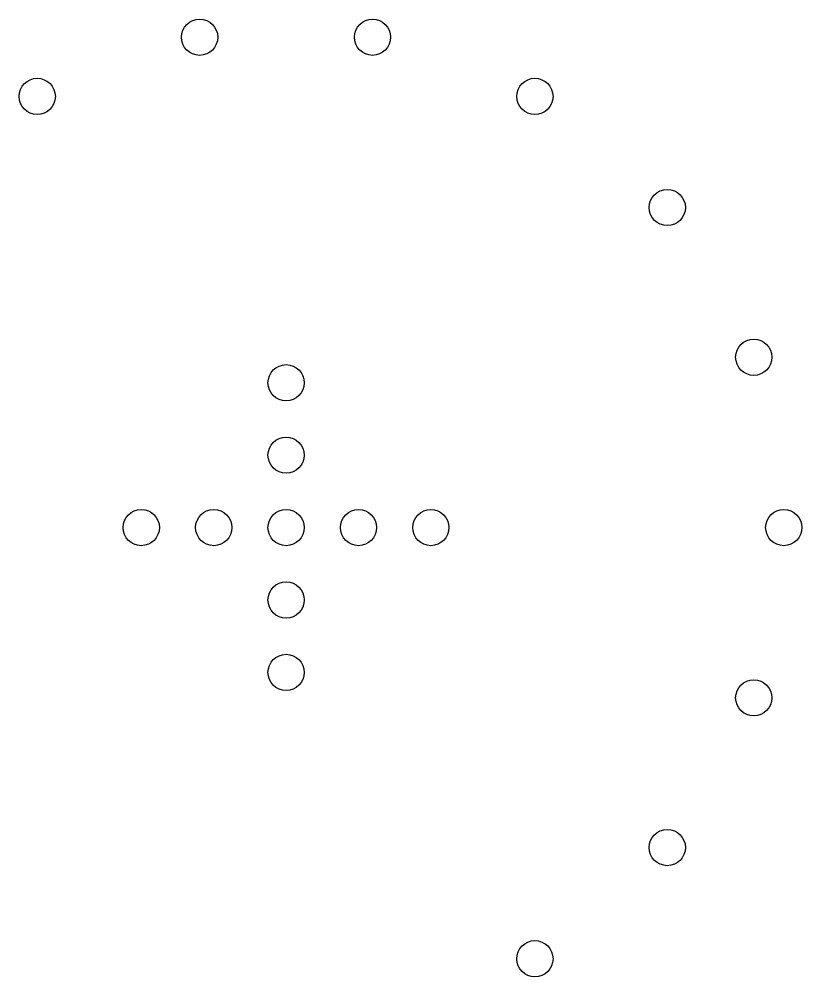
# Model space of a CAD drawing. Header units: millimetres. Extents: x -47.5 to 47.5, y -38.1 to 38.1.
# Drawn here: x 30.77 to 35.1, y -8.27 to -2.98 of the extents above; entities that cross this region are included whole.
import ezdxf

# ---------------------------------------------------------------- set-up
doc = ezdxf.new("R2010")
doc.units = ezdxf.units.MM
doc.header["$MEASUREMENT"] = 0
doc.layers.add('L1', color=7, linetype='Continuous')

msp = doc.modelspace()

# ---------------------------------------------------------------- linework, layer by layer
at = {"layer": 'L1'}
for centre in [(31.7724, -3.0787), (32.7275, -3.0787), (30.875, -3.4054), (33.625, -3.4054), (34.3566, -4.0193), (34.8341, -4.8464), (32.25, -4.987), (32.25, -5.387), (31.45, -5.787), (31.85, -5.787), (32.25, -5.787), (32.65, -5.787), (33.05, -5.787), (35, -5.787), (32.25, -6.187), (32.25, -6.587), (34.8341, -6.7275), (34.3566, -7.5546), (33.625, -8.1685)]:
    msp.add_circle(centre, 0.1, dxfattribs=at)

doc.saveas('drawing.dxf')
